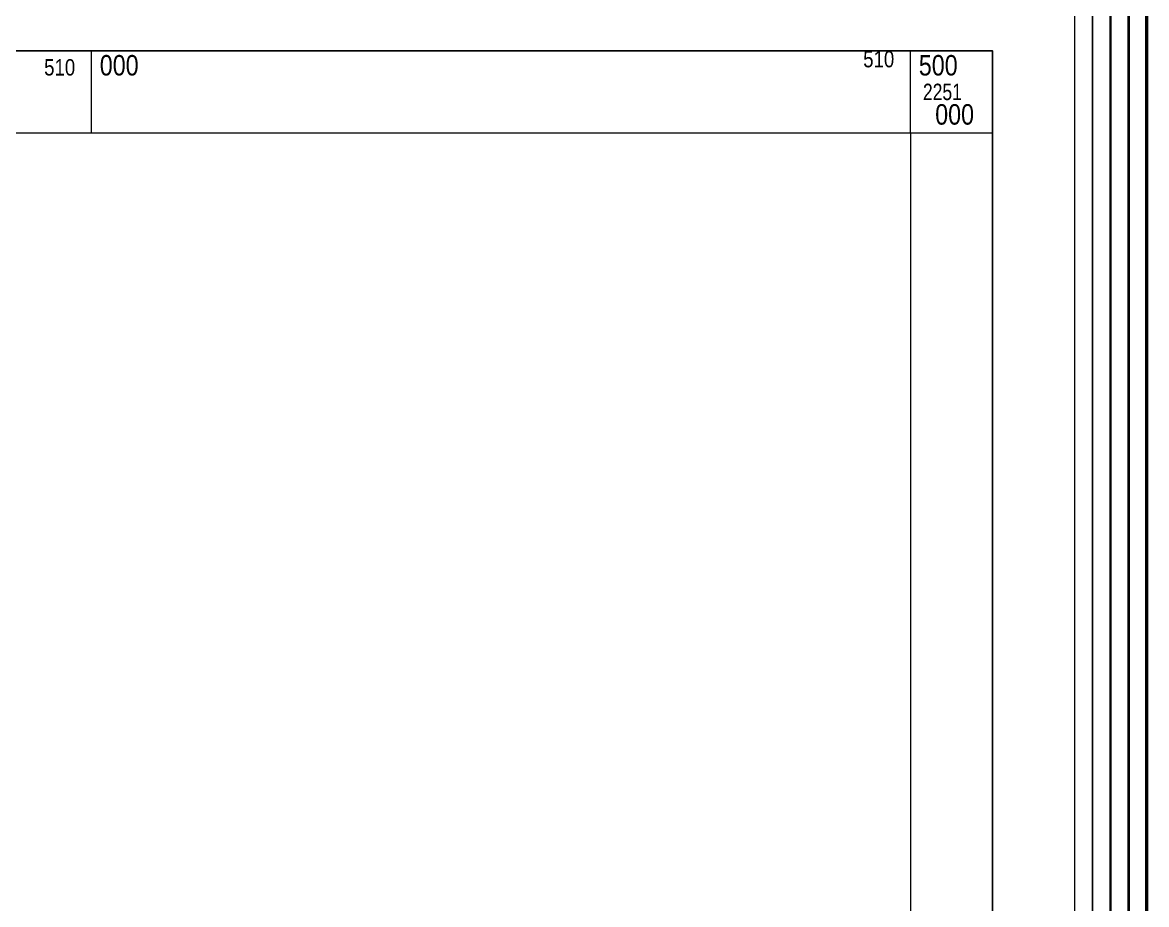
# Model space of a CAD drawing. Header units: metres. Extents: x 506356 to 510922, y 2246675 to 2251661.
# Drawn here: x 509958 to 510644, y 2250529 to 2251067 of the extents above; entities that cross this region are included whole.
import ezdxf
from ezdxf.enums import TextEntityAlignment as Align

# ---------------------------------------------------------------- set-up
doc = ezdxf.new("R2010")
doc.units = ezdxf.units.M
doc.header["$LTSCALE"] = 4
doc.layers.add('63', color=7, linetype='Continuous', lineweight=13)

msp = doc.modelspace()

# ---------------------------------------------------------------- linework, layer by layer
at = {"layer": '63'}
for p, q in [((510000, 2251000), (510000, 2251050)), ((510500, 2251000), (510500, 2251050)), ((510500, 2251000), (510550, 2251000))]:
    msp.add_line(p, q, dxfattribs=at)
at = {"layer": '63', "lineweight": 53}
msp.add_lwpolyline([(506356, 2246856), (506356, 2251144), (510644, 2251144), (510644, 2246856)], close=True, dxfattribs=at)
at = {"layer": '63', "lineweight": 40}
msp.add_lwpolyline([(506367, 2246867), (506367, 2251133), (510633, 2251133), (510633, 2246867)], close=True, dxfattribs=at)
at = {"layer": '63', "lineweight": 35}
msp.add_lwpolyline([(506378, 2246878), (506378, 2251122), (510622, 2251122), (510622, 2246878)], close=True, dxfattribs=at)
at = {"layer": '63', "lineweight": 25}
for points in [[(506389, 2246889), (506389, 2251111), (510611, 2251111), (510611, 2246889)], [(506450, 2246950), (506450, 2251050), (510550, 2251050), (510550, 2246950)]]:
    msp.add_lwpolyline(points, close=True, dxfattribs=at)
at = {"layer": '63'}
for points in [[(506400, 2246900), (506400, 2251100), (510600, 2251100), (510600, 2246900)], [(506500, 2247000), (506500, 2251000), (510500, 2251000), (510500, 2247000)]]:
    msp.add_lwpolyline(points, close=True, dxfattribs=at)

# ---------------------------------------------------------------- texts
at = {"layer": '63', "width": 0.85}
for p in [(510490, 2251040), (509990, 2251035)]:
    msp.add_text('510', height=10, dxfattribs=at).set_placement(p, align=Align.RIGHT)
at = {"layer": '63'}
for s, height, width, p in [('000', 12.5, 0.85, (510005, 2251035)), ('500', 12.5, 0.85, (510505, 2251035)), ('2251', 10, 0.8, (510507.5, 2251020)), ('2251', 10, 0.8, (510507.5, 2251020)), ('000', 12.5, 0.85, (510515, 2251005))]:
    msp.add_text(s, height=height, dxfattribs=dict(at, width=width)).set_placement(p)

doc.saveas('drawing.dxf')
